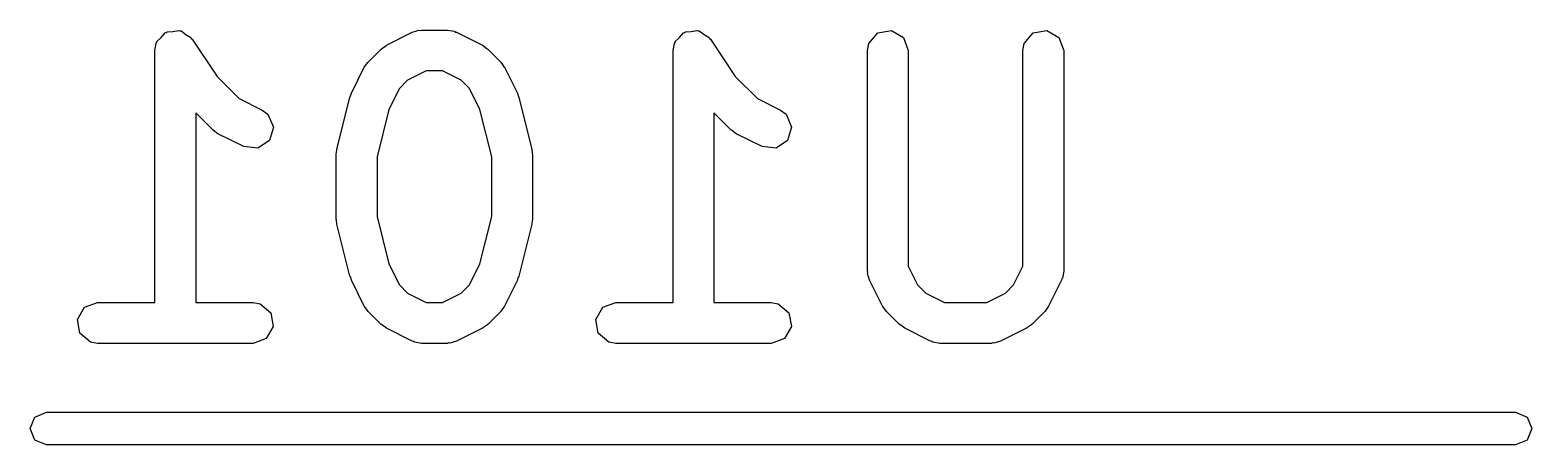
# Model space of a CAD drawing. Extents: x 64 to 231, y -147 to -43.
# Drawn here: x 87.8 to 93.32, y -88.33 to -86.81 of the extents above; entities that cross this region are included whole.
import ezdxf

# ---------------------------------------------------------------- set-up
doc = ezdxf.new("R2010")
doc.units = 0
doc.layers.add('BLACK', color=7, linetype='CONTINUOUS')

msp = doc.modelspace()

# ---------------------------------------------------------------- linework, layer by layer
at = {"layer": 'BLACK', "linetype": 'CONTINUOUS'}
for p, q in [((88.2867, -86.8345), (88.3007, -86.8178)), ((88.3007, -86.8178), (88.305, -86.8171)), ((88.305, -86.8171), (88.3081, -86.8141)), ((88.3081, -86.8141), (88.3298, -86.8127)), ((88.3298, -86.8127), (88.3512, -86.8089)), ((88.3512, -86.8089), (88.355, -86.8111)), ((88.355, -86.8111), (88.3593, -86.8108)), ((88.3593, -86.8108), (88.3768, -86.8237)), ((88.3768, -86.8237), (88.3957, -86.8346)), ((89.1142, -86.8633), (89.2094, -86.8157)), ((89.2094, -86.8157), (89.2344, -86.8083)), ((89.2344, -86.8083), (89.2388, -86.8093)), ((89.2388, -86.8093), (89.243, -86.8078)), ((89.243, -86.8078), (89.3382, -86.8078)), ((89.3382, -86.8078), (89.3639, -86.8123)), ((89.3639, -86.8123), (89.3673, -86.8152)), ((89.3673, -86.8152), (89.3718, -86.8157)), ((89.3718, -86.8157), (89.467, -86.8633)), ((90.1915, -86.8345), (90.2055, -86.8178)), ((90.2055, -86.8178), (90.2097, -86.8171)), ((90.2097, -86.8171), (90.2128, -86.8141)), ((90.2128, -86.8141), (90.2346, -86.8127)), ((90.2346, -86.8127), (90.256, -86.8089)), ((90.256, -86.8089), (90.2597, -86.8111)), ((90.2597, -86.8111), (90.264, -86.8108)), ((90.264, -86.8108), (90.2816, -86.8237)), ((90.2816, -86.8237), (90.3004, -86.8346)), ((90.8868, -86.8571), (90.9198, -86.8178)), ((90.9198, -86.8178), (90.9703, -86.8089)), ((90.9703, -86.8089), (91.0147, -86.8346)), ((91.4582, -86.8571), (91.4912, -86.8178)), ((91.4912, -86.8178), (91.5417, -86.8089)), ((91.5417, -86.8089), (91.5861, -86.8346)), ((88.2632, -86.8828), (88.2677, -86.8571)), ((88.2632, -87.8078), (88.2632, -86.8828)), ((88.2677, -86.8571), (88.2705, -86.8538)), ((88.2705, -86.8538), (88.271, -86.8495)), ((88.271, -86.8495), (88.2867, -86.8345)), ((88.3957, -86.8346), (88.3971, -86.8386)), ((88.3971, -86.8386), (88.4006, -86.8412)), ((88.4006, -86.8412), (88.4917, -86.9779)), ((89.0471, -86.925), (89.0947, -86.8774)), ((89.0947, -86.8774), (89.1131, -86.8645)), ((89.1131, -86.8645), (89.1142, -86.8633)), ((89.467, -86.8633), (89.485, -86.8767)), ((89.485, -86.8767), (89.4865, -86.8774)), ((89.4865, -86.8774), (89.5341, -86.925)), ((90.168, -86.8828), (90.1725, -86.8571)), ((90.168, -87.8078), (90.168, -86.8828)), ((90.1725, -86.8571), (90.1753, -86.8538)), ((90.1753, -86.8538), (90.1757, -86.8495)), ((90.1757, -86.8495), (90.1915, -86.8345)), ((90.3004, -86.8346), (90.3019, -86.8386)), ((90.3019, -86.8386), (90.3054, -86.8412)), ((90.3054, -86.8412), (90.3965, -86.9779)), ((90.8823, -86.8828), (90.8868, -86.8571)), ((90.8823, -87.6923), (90.8823, -86.8828)), ((91.0147, -86.8346), (91.0323, -86.8828)), ((91.0323, -86.8828), (91.0323, -87.6746)), ((91.4537, -86.8828), (91.4582, -86.8571)), ((91.4537, -87.6746), (91.4537, -86.8828)), ((91.5861, -86.8346), (91.6037, -86.8828)), ((91.6037, -86.8828), (91.6037, -87.6923)), ((89.033, -86.9445), (89.0464, -86.9265)), ((89.0464, -86.9265), (89.0471, -86.925)), ((89.5341, -86.925), (89.547, -86.9434)), ((88.4917, -86.9779), (88.5731, -87.0592)), ((88.9854, -87.0397), (89.033, -86.9445)), ((89.1922, -86.992), (89.1618, -87.0224)), ((89.2607, -86.9578), (89.1922, -86.992)), ((89.3205, -86.9578), (89.2607, -86.9578)), ((89.389, -86.992), (89.3205, -86.9578)), ((89.4194, -87.0224), (89.389, -86.992)), ((89.547, -86.9434), (89.5481, -86.9445)), ((89.5481, -86.9445), (89.5958, -87.0397)), ((90.3965, -86.9779), (90.4779, -87.0592)), ((88.9797, -87.0551), (88.985, -87.0432)), ((88.985, -87.0432), (88.9854, -87.0397)), ((89.1618, -87.0224), (89.1233, -87.0994)), ((89.4579, -87.0994), (89.4194, -87.0224)), ((89.5958, -87.0397), (89.5995, -87.0521)), ((88.5731, -87.0592), (88.6575, -87.1014)), ((88.6575, -87.1014), (88.6784, -87.1169)), ((88.9321, -87.2455), (88.9797, -87.0551)), ((89.1233, -87.0994), (89.0799, -87.273)), ((89.5013, -87.273), (89.4579, -87.0994)), ((89.5995, -87.0521), (89.6014, -87.0551)), ((89.6014, -87.0551), (89.6491, -87.2455)), ((90.4779, -87.0592), (90.5622, -87.1014)), ((90.5622, -87.1014), (90.5831, -87.1169)), ((88.4757, -87.1739), (88.4132, -87.1115)), ((88.4132, -87.1115), (88.4132, -87.8078)), ((88.6784, -87.1169), (88.6988, -87.164)), ((90.3804, -87.1739), (90.318, -87.1115)), ((90.318, -87.1115), (90.318, -87.8078)), ((90.5831, -87.1169), (90.6035, -87.164)), ((88.4771, -87.1746), (88.4757, -87.1739)), ((88.4951, -87.188), (88.4771, -87.1746)), ((88.5904, -87.2356), (88.4951, -87.188)), ((88.6842, -87.2132), (88.6413, -87.2414)), ((88.6988, -87.164), (88.6842, -87.2132)), ((90.3819, -87.1746), (90.3804, -87.1739)), ((90.3999, -87.188), (90.3819, -87.1746)), ((90.4951, -87.2356), (90.3999, -87.188)), ((90.5889, -87.2132), (90.5461, -87.2414)), ((90.6035, -87.164), (90.5889, -87.2132)), ((88.6413, -87.2414), (88.5904, -87.2356)), ((88.9299, -87.2637), (88.9325, -87.249)), ((88.9299, -87.5018), (88.9299, -87.2637)), ((88.9325, -87.249), (88.9321, -87.2455)), ((89.6491, -87.2455), (89.6501, -87.2605)), ((89.6501, -87.2605), (89.6513, -87.2637)), ((89.6513, -87.2637), (89.6513, -87.5018)), ((90.5461, -87.2414), (90.4951, -87.2356)), ((89.0799, -87.273), (89.0799, -87.4926)), ((89.5013, -87.4926), (89.5013, -87.273)), ((88.9311, -87.5051), (88.9299, -87.5018)), ((88.9321, -87.52), (88.9311, -87.5051)), ((88.9797, -87.7105), (88.9321, -87.52)), ((89.0799, -87.4926), (89.1233, -87.6661)), ((89.4579, -87.6661), (89.5013, -87.4926)), ((89.6491, -87.52), (89.6014, -87.7105)), ((89.6513, -87.5018), (89.6487, -87.5166)), ((89.6487, -87.5166), (89.6491, -87.52)), ((88.9817, -87.7134), (88.9797, -87.7105)), ((89.1233, -87.6661), (89.1618, -87.7431)), ((89.4194, -87.7431), (89.4579, -87.6661)), ((89.6014, -87.7105), (89.5962, -87.7223)), ((90.8838, -87.6965), (90.8823, -87.6923)), ((90.8827, -87.7009), (90.8838, -87.6965)), ((90.8902, -87.7258), (90.8827, -87.7009)), ((91.0323, -87.6746), (91.0665, -87.7431)), ((91.4194, -87.7431), (91.4537, -87.6746)), ((91.6037, -87.6923), (91.5992, -87.718)), ((88.9854, -87.7258), (88.9817, -87.7134)), ((89.033, -87.8211), (88.9854, -87.7258)), ((89.1618, -87.7431), (89.1922, -87.7735)), ((89.389, -87.7735), (89.4194, -87.7431)), ((89.5958, -87.7258), (89.5481, -87.8211)), ((89.5962, -87.7223), (89.5958, -87.7258)), ((90.9378, -87.8211), (90.8902, -87.7258)), ((91.0665, -87.7431), (91.0969, -87.7735)), ((91.389, -87.7735), (91.4194, -87.7431)), ((91.5958, -87.7258), (91.5481, -87.8211)), ((91.5963, -87.7214), (91.5958, -87.7258)), ((91.5992, -87.718), (91.5963, -87.7214)), ((88.0043, -87.8253), (88.0525, -87.8078)), ((88.0525, -87.8078), (88.2632, -87.8078)), ((88.4132, -87.8078), (88.6239, -87.8078)), ((88.6239, -87.8078), (88.6496, -87.8123)), ((88.6496, -87.8123), (88.6889, -87.8453)), ((89.0342, -87.8222), (89.033, -87.8211)), ((89.0471, -87.8406), (89.0342, -87.8222)), ((89.1922, -87.7735), (89.2607, -87.8078)), ((89.2607, -87.8078), (89.3205, -87.8078)), ((89.3205, -87.8078), (89.389, -87.7735)), ((89.5481, -87.8211), (89.5348, -87.8391)), ((89.909, -87.8253), (89.9573, -87.8078)), ((89.9573, -87.8078), (90.168, -87.8078)), ((90.318, -87.8078), (90.5287, -87.8078)), ((90.5287, -87.8078), (90.5543, -87.8123)), ((90.5543, -87.8123), (90.5936, -87.8453)), ((90.939, -87.8222), (90.9378, -87.8211)), ((90.9518, -87.8406), (90.939, -87.8222)), ((91.0969, -87.7735), (91.1654, -87.8078)), ((91.1654, -87.8078), (91.3205, -87.8078)), ((91.3205, -87.8078), (91.389, -87.7735)), ((91.5481, -87.8211), (91.5348, -87.8391)), ((87.9786, -87.8698), (88.0043, -87.8253)), ((87.9875, -87.9203), (87.9786, -87.8698)), ((88.6889, -87.8453), (88.6978, -87.8958)), ((89.0947, -87.8882), (89.0471, -87.8406)), ((89.5341, -87.8406), (89.4865, -87.8882)), ((89.5348, -87.8391), (89.5341, -87.8406)), ((89.8834, -87.8698), (89.909, -87.8253)), ((89.8923, -87.9203), (89.8834, -87.8698)), ((90.5936, -87.8453), (90.6025, -87.8958)), ((90.9995, -87.8882), (90.9518, -87.8406)), ((91.5341, -87.8406), (91.4865, -87.8882)), ((91.5348, -87.8391), (91.5341, -87.8406)), ((88.0268, -87.9533), (87.9875, -87.9203)), ((88.6978, -87.8958), (88.6721, -87.9402)), ((89.0962, -87.8889), (89.0947, -87.8882)), ((89.1142, -87.9022), (89.0962, -87.8889)), ((89.2094, -87.9499), (89.1142, -87.9022)), ((89.467, -87.9022), (89.3717, -87.9499)), ((89.4681, -87.9011), (89.467, -87.9022)), ((89.4865, -87.8882), (89.4681, -87.9011)), ((89.9316, -87.9533), (89.8923, -87.9203)), ((90.6025, -87.8958), (90.5769, -87.9402)), ((91.0009, -87.8889), (90.9995, -87.8882)), ((91.019, -87.9022), (91.0009, -87.8889)), ((91.1142, -87.9499), (91.019, -87.9022)), ((91.467, -87.9022), (91.3717, -87.9499)), ((91.4681, -87.9011), (91.467, -87.9022)), ((91.4865, -87.8882), (91.4681, -87.9011)), ((88.0525, -87.9578), (88.0268, -87.9533)), ((88.6239, -87.9578), (88.0525, -87.9578)), ((88.6721, -87.9402), (88.6239, -87.9578)), ((89.2139, -87.9504), (89.2094, -87.9499)), ((89.2173, -87.9533), (89.2139, -87.9504)), ((89.243, -87.9578), (89.2173, -87.9533)), ((89.3382, -87.9578), (89.243, -87.9578)), ((89.3424, -87.9562), (89.3382, -87.9578)), ((89.3468, -87.9573), (89.3424, -87.9562)), ((89.3717, -87.9499), (89.3468, -87.9573)), ((89.9573, -87.9578), (89.9316, -87.9533)), ((90.5287, -87.9578), (89.9573, -87.9578)), ((90.5769, -87.9402), (90.5287, -87.9578)), ((91.1186, -87.9504), (91.1142, -87.9499)), ((91.1221, -87.9533), (91.1186, -87.9504)), ((91.1477, -87.9578), (91.1221, -87.9533)), ((91.3382, -87.9578), (91.1477, -87.9578)), ((91.3424, -87.9562), (91.3382, -87.9578)), ((91.3468, -87.9573), (91.3424, -87.9562)), ((91.3717, -87.9499), (91.3468, -87.9573)), ((87.8044, -88.2704), (87.822, -88.228)), ((87.822, -88.228), (87.8644, -88.2104)), ((87.8644, -88.2104), (93.2644, -88.2104)), ((93.2644, -88.2104), (93.3068, -88.228)), ((93.3068, -88.228), (93.3244, -88.2704)), ((87.822, -88.3128), (87.8044, -88.2704)), ((87.8644, -88.3304), (87.822, -88.3128)), ((93.3068, -88.3128), (93.2644, -88.3304)), ((93.3244, -88.2704), (93.3068, -88.3128)), ((93.2644, -88.3304), (87.8644, -88.3304))]:
    msp.add_line(p, q, dxfattribs=at)

doc.saveas('drawing.dxf')
